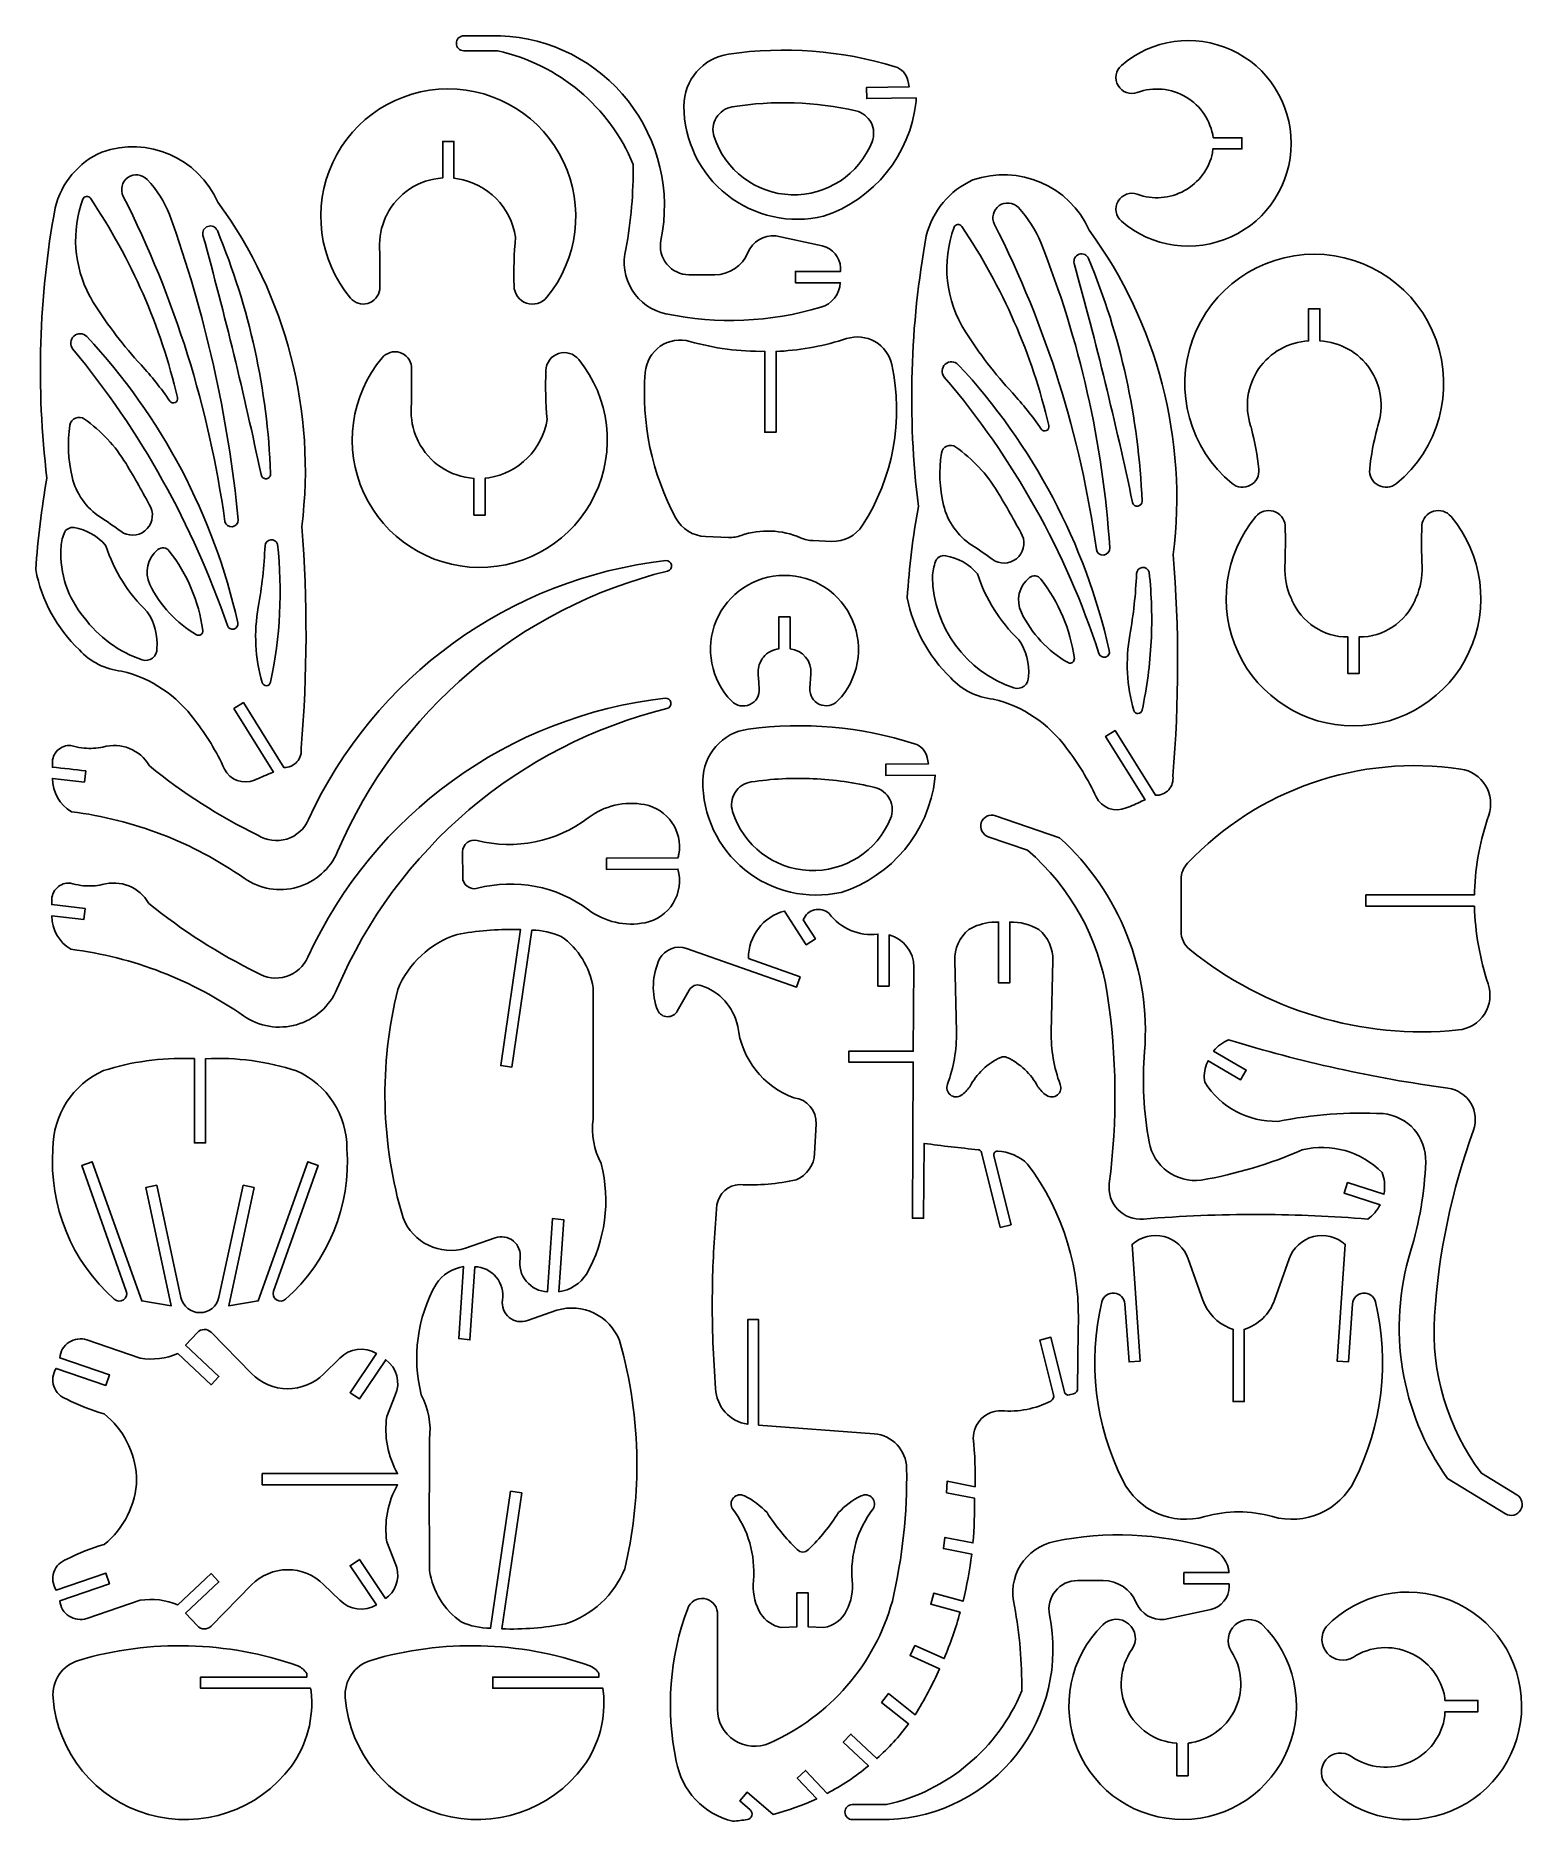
# Model space of a CAD drawing. Extents: x 0 to 803, y 0 to 964.
import ezdxf

# ---------------------------------------------------------------- set-up
doc = ezdxf.new("R2010")
doc.units = 0
doc.layers.add('CYAN', color=1, linetype='CONTINUOUS')

msp = doc.modelspace()

# ---------------------------------------------------------------- linework, layer by layer
at = {"layer": 'CYAN'}
for points in [[(340.26, 813.93, 0.12379), (423.87, 817.42, 0.314356), (434.44, 830.71), (410.17, 830.71), (410.17, 836.78), (434.59, 836.78), (434.53, 838.8, 0.341227), (424.73, 850.58), (399.55, 855.97, 0.331108), (384.49, 846.94, -0.303517), (366.65, 835.01), (352.74, 835, -0.224949), (340.79, 840.68, -0.224949), (337.61, 853.52, 0.219976), (319.85, 928.82, 0.219976), (250.99, 964.07), (231.17, 964.02, 0.412315), (227.13, 960, 0.412315), (231.12, 955.93), (249.52, 955.9, -0.244596), (322.62, 894.56, -0.047202), (318.71, 848.87, 0.205627), (321.98, 826.77, 0.205627), (340.26, 813.93)], [(475.36, 928.49), (475.38, 930.51), (448.73, 930.09), (448.63, 936.16), (471.65, 936.55, 0.014165), (470.96, 939.95, 0.267729), (464.07, 947.35, 0.110759), (374.13, 954.12, 0.372675), (349.98, 926.09, 0.229017), (373.29, 878.12, 0.229017), (425.38, 866.59, 0.293901), (475.36, 928.49)], [(586.21, 863.91, 0.293168), (645.54, 855.53, 0.293168), (677.9, 905.96, 0.293168), (645.54, 956.4, 0.293168), (586.21, 948.02, 0.361183), (584.44, 937.15, 0.361183), (594.81, 933.42, -0.225681), (621.11, 930.96, -0.225681), (635.8, 909), (651.32, 909), (651.32, 902.93), (635.55, 902.93), (635.47, 900.91, -0.217006), (620.25, 880.43, -0.217006), (594.81, 878.46, 0.36041), (584.48, 874.75, 0.36041), (586.21, 863.91)], [(169.91, 822.43, -0.290558), (160.37, 895.59, -0.290558), (222.52, 935.36, -0.290558), (284.96, 896.06, -0.290558), (275.98, 822.83, -0.314515), (265.01, 819.68, -0.314515), (258.27, 828.89, -0.031368), (259.1, 855.27, 0.323282), (227.86, 886.86), (225.84, 887.14), (225.81, 907.04), (219.75, 907.04), (219.76, 887.26, 0.266894), (189.54, 867.41, 0.008774), (188.9, 866.04, 0.118439), (185.71, 849.4, -0.013304), (185.72, 827.03, -0.298207), (179.32, 819.55, -0.298207), (169.91, 822.43)], [(442.91, 923.5, 0.09776), (376.11, 925.61, 0.218281), (367.5, 919.81, 0.218281), (366.28, 909.5, 0.316244), (407.99, 878.19, 0.316244), (451.59, 906.83, 0.21746), (451.05, 917.15, 0.21746), (442.91, 923.5)], [(46.41, 621.03, -0.178519), (85.87, 594.58, -0.058829), (101.89, 568.14, 0.395828), (118.2, 562.17, -0.006248), (126.48, 565.77), (128.39, 566.52), (107.02, 600.76), (112.17, 604), (133.96, 569.01, 0.222818), (141.08, 572.02, 0.222818), (143.33, 579.42, 0.040966), (143.67, 699.03, 0.191568), (98.42, 874.14, 0.390754), (35.64, 901.28, 0.231837), (10.51, 871.16, 0.075921), (6.07, 725.16, 0.027859), (0, 675.78, 0.155594), (23.56, 632.51, 0.187918), (46.41, 621.03)], [(102.13, 701.8, 0.385493), (106.14, 698.96, 0.385493), (109.36, 702.67, 0.061808), (72.29, 867.47, 0.094087), (60.21, 886.42, 0.371807), (49.82, 887.52, 0.374937), (47.27, 877.32, -0.083193), (102.13, 701.8)], [(572.54, 553.09, 0.39804), (588.84, 547.18, 0.022476), (597.16, 550.71), (599.01, 551.55), (577.65, 585.7), (582.81, 588.88), (604.64, 553.95, 0.222703), (611.76, 556.96, 0.222703), (614, 564.36, 0.040961), (614.2, 683.96, 0.19156), (568.81, 859.04, 0.391091), (506.02, 886.17, 0.231959), (480.89, 855.99, 0.075944), (476.59, 709.95, 0.027856), (470.58, 660.56, 0.155529), (494.14, 617.34, 0.188204), (517.03, 605.88, -0.178641), (556.56, 579.47, -0.058684), (572.54, 553.09)], [(29.12, 823.59, 0.018918), (31.55, 819.39, 0.044136), (56.9, 786.31, -0.035883), (72.39, 766.82, 0.362545), (75.26, 766.01, 0.362545), (76.57, 768.68, 0.090754), (29.57, 876.31, 0.280093), (27.37, 877.31, 0.280093), (25.47, 875.81, 0.213566), (29.12, 823.59)], [(572.7, 686.75, 0.407977), (576.71, 683.65, 0.407977), (579.89, 687.6, 0.079391), (542.67, 852.35, 0.093883), (530.58, 871.26, 0.3729), (520.22, 872.31, 0.3729), (517.7, 862.21, -0.083182), (572.7, 686.75)], [(121.72, 727.08, 0.414243), (124.61, 724.86, 0.414243), (126.83, 727.74, 0.088954), (98.07, 858.82, 0.396056), (92.95, 861.14, 0.396056), (90.32, 856.17, -0.015116), (121.72, 727.08)], [(542.87, 751.71, 0.362545), (545.74, 750.89, 0.362545), (547.05, 753.57, 0.090727), (499.99, 861.14, 0.28706), (497.77, 862.18, 0.28706), (495.86, 860.64, 0.233465), (501.98, 804.25, 0.044134), (527.4, 771.22, -0.035883), (542.87, 751.71)], [(592.25, 712.02, 0.3794), (595.1, 710.08, 0.3794), (597.36, 712.68, 0.088972), (568.5, 843.76, 0.397042), (563.36, 846.07, 0.397042), (560.76, 841.08, -0.007558), (577.47, 776.77, -0.007555), (592.25, 712.02)], [(645.98, 722.29, 0.305041), (655.82, 721.33, 0.305041), (660.43, 730.09, 0.03997), (656.38, 751.98, 0.034894), (656, 753.46, -0.234377), (660.31, 784.13, -0.234377), (687.33, 799.27), (687.33, 816.69), (693.39, 816.69), (693.39, 799.27, -0.234373), (720.42, 784.13, -0.234373), (724.72, 753.46, 0.034906), (724.35, 751.98, 0.039972), (720.3, 730.09, 0.305095), (724.9, 721.33, 0.305095), (734.75, 722.29, 0.316825), (756.16, 799.83, 0.316825), (690.36, 846.1, 0.316831), (624.57, 799.83, 0.316831), (645.98, 722.29)], [(103.48, 645.6, 0.400886), (107.04, 643.69, 0.400886), (109.11, 647.16, 0.133236), (27.64, 801.59, 0.40758), (20.61, 801.91, 0.40758), (20.12, 794.89, -0.090242), (103.48, 645.6)], [(381, 694.24, -0.187553), (412.95, 693.01, 0.093173), (419.78, 691.44), (429.76, 691.03, 0.265339), (446.44, 699.72, 0.199437), (462.21, 786.47, 0.212009), (453.13, 798.9, 0.212009), (437.82, 800.51, -0.062982), (401.76, 793.67), (399.74, 793.65), (399.74, 750.01), (393.69, 750.01), (393.69, 793.67, -0.07395), (353.25, 799, 0.224601), (337.22, 796.36, 0.224601), (329.1, 782.3, 0.145034), (345.68, 703.59, 0.26523), (361.65, 693.7), (374.11, 693.2, 0.094987), (381, 694.24)], [(206.52, 745.09), (205.91, 746.46, -0.11848), (202.77, 763.11, 0.01331), (202.91, 785.49, 0.298119), (196.57, 793.02, 0.298119), (187.13, 790.22, 0.290569), (177.19, 717.09, 0.290569), (239.14, 676.97, 0.290569), (301.8, 715.95, 0.290569), (293.21, 789.25, 0.314162), (282.27, 792.46, 0.314162), (275.47, 783.3, 0.031408), (276.15, 756.88, -0.323305), (244.71, 725.44), (242.69, 725.26), (242.69, 705.29), (236.64, 705.29), (236.64, 725.08, -0.266651), (206.52, 745.09)], [(574.06, 630.53, 0.098519), (490.61, 779.72, -0.408006), (491.08, 786.76, -0.408006), (498.13, 786.43, -0.132682), (579.69, 632.08, -0.400066), (577.62, 628.62, -0.400066), (574.06, 630.53)], [(34.92, 704.13, -0.19341), (19.66, 725.82, -0.09587), (18.5, 753.83, -0.25836), (21.51, 757.64, -0.25836), (26.34, 757.11, -0.102469), (48.76, 733.03, -0.014624), (62.14, 709.38, -0.338433), (58.94, 696.73, -0.338433), (45.9, 696.5, 0.015427), (34.92, 704.13)], [(505.46, 689.02, -0.015472), (516.48, 681.38, 0.338273), (529.52, 681.63, 0.338273), (532.71, 694.28, 0.014604), (519.29, 717.87, 0.102659), (496.81, 741.99, 0.261578), (491.98, 742.52, 0.261578), (489.02, 738.67, 0.095805), (490.2, 710.66, 0.192873), (505.46, 689.02)], [(711.53, 591.41, 0.291429), (773.88, 631.17, 0.291429), (764.21, 704.47, 0.298594), (754.77, 707.31, 0.298594), (748.41, 699.79, 0.013308), (748.53, 677.41, -0.118153), (745.39, 660.82, 0.006329), (744.76, 659.38, -0.303823), (714.56, 639.44), (714.56, 619.65), (708.51, 619.65), (708.51, 639.44, -0.303802), (678.31, 659.38, 0.006329), (677.68, 660.82, -0.118153), (674.54, 677.41, 0.013308), (674.67, 699.79, 0.298601), (668.3, 707.31, 0.298601), (658.86, 704.47, 0.291429), (649.19, 631.17, 0.291429), (711.53, 591.41)], [(26.03, 650.14, -0.189982), (13.6, 687.1, -0.076599), (15.31, 695.39, -0.358533), (20.68, 698.47, -0.175507), (37.95, 688.71, 0.125621), (60.26, 653.08, -0.173712), (65.42, 633.16, -0.249142), (63.06, 628.02, -0.249142), (57.48, 627.09, -0.155084), (26.03, 650.14)], [(61.62, 667.74, 0.151577), (86.79, 640.68, 0.29173), (89.26, 640.75, 0.29173), (90.23, 643.02, 0.132631), (72.09, 685.84, 0.41438), (65.97, 686.59, 0.352075), (61.62, 667.74)], [(126.77, 614.96, 0.080537), (130.6, 689.47, 0.364083), (126.9, 691.94, 0.364083), (123.83, 688.72, -0.0334), (120.16, 655.51, 0.114803), (122.27, 614.81, 0.346037), (124.58, 613.12, 0.346037), (126.77, 614.96)], [(19.35, 545.09, -0.12159), (112.57, 509.15, 0.225736), (141.22, 504.36, 0.225736), (163.02, 523.57, -0.235575), (341.17, 675.03, 0.393157), (343.28, 678.3, 0.393157), (340.16, 680.64), (340.16, 680.68, 0.262563), (147.31, 540.86, -0.218242), (135.54, 530.35, -0.218242), (119.91, 532.41, -0.056875), (61.37, 569.87, 0.346446), (36.3, 579.98, -0.073133), (26.23, 579.4), (24.72, 579.58, -0.041993), (19.05, 580.82, 0.215863), (11.85, 578.26, 0.215863), (9.02, 571.17), (9.04, 569.13, -0.006757), (27.05, 567.09), (26.34, 561.08), (9, 563.05, 0.265033), (19.35, 545.09)], [(484.18, 671.93, 0.317874), (528.11, 611.98, 0.246106), (533.67, 612.93, 0.246106), (536.04, 618.05, 0.173488), (530.84, 637.96, -0.125554), (508.49, 673.55, 0.175216), (491.25, 683.33, 0.362676), (485.88, 680.23, 0.076645), (484.18, 671.93)], [(590.79, 640.44, 0.033395), (594.41, 673.65, -0.370321), (597.48, 676.95, -0.370321), (601.2, 674.41, -0.040206), (602.3, 637.01, -0.040157), (597.41, 599.95, -0.344985), (595.24, 598.09, -0.344985), (592.92, 599.75, -0.114817), (590.79, 640.44)], [(375.81, 604.79, 0.315132), (385.61, 602.96, 0.315132), (390.68, 611.54, -0.000882), (390.09, 619.54, -0.162869), (392.04, 627.3, -0.027442), (392.93, 628.54, -0.195772), (401.31, 633.05), (401.24, 650.23), (407.31, 650.23), (407.34, 633.08, -0.403835), (418.6, 619.61), (418.05, 611.65, 0.316035), (423.18, 603.06, 0.316035), (433.01, 604.97, 0.301611), (441.07, 648.4, 0.301611), (404.19, 672.71, 0.301611), (367.46, 648.17, 0.301611), (375.81, 604.79)], [(532.2, 652.63, 0.151682), (557.43, 625.58, 0.276007), (559.82, 625.73, 0.276007), (560.81, 627.9, 0.132536), (542.66, 670.72, 0.414762), (536.55, 671.48, 0.351986), (532.2, 652.63)], [(19.01, 470.84, -0.26449), (8.69, 488.79), (25.98, 486.82), (26.69, 492.83), (8.67, 494.96), (8.67, 496.92, -0.215549), (11.5, 504.01, -0.215549), (18.7, 506.57, 0.042331), (24.42, 505.32), (25.88, 505.14, 0.073133), (35.94, 505.72, -0.347162), (61.07, 495.61, 0.056876), (119.6, 458.15, 0.218486), (135.23, 456.1, 0.218486), (146.98, 466.61, -0.262527), (339.8, 606.42), (339.81, 606.37, -0.39573), (342.96, 604.07, -0.39573), (340.86, 600.78, 0.235634), (162.67, 449.31, -0.22536), (140.89, 430.11, -0.22536), (112.25, 434.86, 0.121634), (19.01, 470.84)], [(485.55, 562.81), (485.59, 564.83), (458.98, 564.73), (458.98, 570.75), (482, 570.88, 0.014163), (481.36, 574.29, 0.268917), (474.53, 581.79, 0.110719), (384.71, 589.67, 0.373298), (360.2, 561.93, 0.228862), (382.92, 513.7, 0.228862), (434.82, 501.52, 0.293995), (485.55, 562.81)], [(623.11, 470.68, 0.197519), (768.15, 427.24, 0.228186), (782.2, 435.81, 0.228186), (784.26, 452.14, -0.07364), (776.84, 494.09), (718.2, 494.09), (718.2, 500.16), (776.84, 500.16, -0.007347), (776.88, 502.18, -0.074276), (784.55, 543.22, 0.223079), (782.83, 559.24, 0.223079), (769.41, 568.14, 0.244492), (621.9, 517.24, 0.192143), (618.41, 508.55), (618.43, 480.5, 0.226234), (623.11, 470.68)], [(419.87, 562.93, 0.048788), (386.32, 561.14, 0.218763), (377.63, 555.44, 0.218763), (376.3, 545.13, 0.315666), (417.62, 513.37, 0.315666), (461.57, 541.4, 0.220081), (461.19, 551.77, 0.220081), (453.04, 558.19, 0.048666), (419.87, 562.93)], [(238.48, 503.75, -0.228121), (298.48, 492.12, 0.213935), (329.02, 485.18, 0.208466), (344.21, 495.79, 0.208466), (346.78, 514.13), (308.14, 513.96), (308.14, 519.95), (346.78, 520.13, 0.030324), (347.26, 522.16, 0.409919), (328.73, 548.91, 0.213465), (298.25, 541.72, -0.228084), (238.32, 529.54, 0.231481), (232.91, 528.39, 0.231481), (230.5, 523.4), (230.54, 509.83, 0.232385), (233.01, 504.84, 0.232385), (238.48, 503.75)], [(598.07, 325.15, -0.226645), (584.28, 330.36, -0.226645), (579.67, 344.36, 0.070863), (578.56, 446.93, 0.178201), (535.54, 524.28), (514.31, 531.6, -0.414245), (510.57, 539.19, -0.414245), (518.15, 542.93), (552.88, 531, -0.23275), (598.71, 415.54, 0.064774), (601.15, 366.81, 0.398238), (629.3, 346.17, 0.060522), (683.86, 362.51, -0.264407), (727.02, 350.27, -0.11916), (728.19, 340.12), (728, 338.56), (708.32, 344.87), (706.45, 339.05), (725.92, 332.83, -0.118358), (719.29, 325.15, 0.019356), (662.11, 327.64), (660.09, 327.64, 0.02099), (598.07, 325.15)], [(396.22, 42.22, -0.253044), (377.19, 43.81, -0.253044), (368.1, 60.62), (368.11, 112.84, 0.349399), (360.94, 120.29, 0.349399), (352.07, 114.97, 0.142693), (345.89, 32.51, 0.298174), (376.35, 0, 0.015074), (384.29, 0.92, 0.2921), (386.73, 3.06, 0.2921), (385.82, 6.18), (380.2, 11.03), (384.14, 15.68), (398.19, 3.7, 0.047205), (421.69, 12.15), (411.18, 23.31), (415.58, 27.51), (427.36, 15.02, 0.050533), (449.58, 29.86), (436, 42.67), (440.15, 47.07), (454.2, 33.83, 0.047884), (471.27, 52.54), (456.73, 64.21), (460.52, 68.96), (474.83, 57.49, 0.033072), (488.07, 82.31), (472.15, 89.43), (474.73, 94.89), (490.5, 87.86, 0.031066), (499.14, 112.84), (483.27, 117.23), (484.94, 123.1), (500.71, 118.8, 0.030452), (505.39, 144.28), (490.14, 147.26), (490.95, 153.28), (506.02, 150.3, 0.028414), (506.88, 174.46), (491.86, 177.39), (492.06, 183.56), (507.18, 180.58, 0.032877), (506.25, 206.86, -0.20185), (510.73, 217.46, -0.20185), (521.43, 221.67, 0.141186), (548.08, 226.88, 0.351605), (549.62, 230.31), (542.21, 259.84), (548.13, 261.31), (555.56, 231.63, 0.413507), (558.03, 230.17), (560.36, 230.77, 0.336801), (562.59, 233.71), (562.79, 265, 0.177376), (535.59, 354.88, 0.176599), (519.41, 361.84, 0.235912), (517.76, 361.13, 0.235912), (517.34, 359.38), (526.64, 322.07), (520.78, 320.6), (510.67, 361.09, 0.314642), (508.9, 362.61, -0.009942), (479.68, 366), (479.43, 325.56), (473.36, 325.56), (473.87, 409.88), (439.04, 409.88), (439.04, 415.74), (473.87, 415.74), (474.17, 461.24, 0.344793), (460.77, 478.53), (460.77, 450.92), (454.71, 450.92), (454.71, 479.03, -0.270283), (428.4, 490.13, 0.249995), (420.48, 492.12, 0.249995), (414.42, 486.66), (421.04, 476.45), (416.09, 473.27), (404.36, 491.41, 0.34856), (384.9, 465.89), (412.75, 455.88), (410.83, 450.37), (351.48, 471.25, 0.366631), (336.87, 465.64, 0.205289), (335.84, 437.72, 0.27587), (341.06, 434.42, 0.27587), (346.43, 437.45), (352.85, 448.8, -0.357864), (359.22, 451.28, -0.269163), (379.08, 429.19, 0.282356), (409.36, 390.56, -0.408228), (421.39, 376.46), (420.59, 360.59, -0.285554), (410.68, 346.38, -0.06799), (380.04, 343.76, 0.355567), (367.86, 333.04, 0.017862), (365.45, 291.79), (365.43, 290.27, 0.002121), (365.36, 285.36), (365.34, 283.35, 0.021476), (367.08, 233.7, 0.362055), (384.49, 214.39), (384.49, 270.91), (390.36, 270.91), (390.36, 213.89), (452.68, 209.19, -0.387934), (470.23, 190.59, -0.062158), (462.54, 118.91, -0.225567), (396.22, 42.22)], [(499.73, 391.98, -0.329324), (493.86, 392.21, -0.329324), (492.35, 397.9, 0.090905), (497.15, 426.2), (496.25, 464.67, -0.230997), (503.86, 481.48, -0.057065), (509.75, 484.1), (511.26, 484.54, -0.059258), (517.88, 485.46), (519.9, 485.49), (519.9, 452.69), (525.97, 452.69), (525.97, 485.47, -0.145529), (541.59, 481.45, -0.230684), (549.22, 464.67), (548.31, 426.2, 0.090929), (553.15, 397.89, -0.334499), (551.67, 392.14, -0.334499), (545.74, 391.98, -0.096961), (541.13, 396.63, 0.162917), (524.44, 412.43, 0.219162), (521.06, 412.47, 0.163096), (504.33, 396.63, -0.097141), (499.73, 391.98)], [(248.01, 314.99, -0.265116), (257.91, 313.3, -0.265116), (261.5, 303.92, 0.215006), (264.89, 291.55, 0.215006), (276.41, 285.9), (279.1, 325.46), (285.11, 324.75), (282.53, 285.88, 0.216357), (297.39, 295.38, 0.192872), (305.33, 355.08, -0.152526), (300.93, 379.09), (300.93, 380.61), (300.93, 450.01, 0.203168), (283.79, 477.72, 0.097381), (267.97, 481.15), (257.1, 407.2), (251.09, 408.06), (261.85, 481.46), (259.82, 481.51, 0.051761), (227.53, 478.79, 0.220812), (195.48, 449.1, 0.13406), (198.33, 325.75, 0.390225), (232.13, 309.45), (248.01, 314.99)], [(793.55, 166.02, 0.414214), (801.79, 167.99, 0.414214), (799.82, 176.23), (780.6, 187.9, -0.178254), (755.27, 272.73, -0.070865), (776.31, 373.13, 0.226352), (774.83, 387.77, 0.226352), (762.51, 395.82, -0.041055), (644.12, 421.97, 0.118342), (635.98, 415.89), (653.63, 405.63), (650.59, 400.37), (633.02, 410.6), (632.08, 408.8, 0.114062), (631.18, 399.06, 0.263873), (670.66, 377.9, -0.060542), (727.48, 382.07, -0.398483), (750.52, 355.84, -0.064779), (742.39, 307.71, 0.232776), (762.26, 185.08), (793.55, 166.02)], [(42.45, 281.86, -0.23427), (9.31, 363.06, -0.296438), (36.55, 405.28, -0.085742), (83.67, 411.82), (85.68, 411.79), (85.68, 366.25), (91.75, 366.25), (91.75, 411.73, -0.089309), (140.82, 405.24, -0.296416), (168.03, 363.06, -0.234368), (134.94, 281.92, -0.343821), (129.99, 281.57, -0.343821), (128.45, 286.28), (152.56, 354.12), (146.85, 356.14), (120.11, 280.92), (104.19, 278.34), (117.94, 342.19), (112.02, 343.45), (98.93, 282.9, -0.353117), (88.67, 274.62, -0.353117), (78.4, 282.89), (65.36, 343.45), (59.45, 342.19), (73.2, 278.34), (57.28, 280.92), (30.53, 356.14), (24.82, 354.12), (48.93, 286.28, -0.3375), (47.37, 281.6, -0.3375), (42.45, 281.86)], [(587, 183.91, -0.176849), (575.71, 280.47, -0.367864), (582.37, 285.22, -0.367864), (588.12, 279.4), (590.34, 248.06), (596.35, 248.47), (592, 311.45, -0.250376), (609.24, 315.69, -0.250376), (622.33, 303.72), (630.22, 281.38, 0.215137), (644.64, 266.3, 0.013166), (646.65, 265.55), (646.5, 226.58), (652.56, 226.58), (652.46, 265.55, 0.237131), (668.84, 281.38), (676.78, 303.72, -0.249964), (689.86, 315.66, -0.249964), (707.06, 311.45), (702.71, 248.47), (708.78, 248.06), (710.95, 279.41, -0.364181), (716.73, 285.16, -0.364181), (723.39, 280.47, -0.176878), (712.06, 183.91, -0.359871), (667.82, 164.48, 0.139902), (631.28, 164.5, -0.360297), (587, 183.91)], [(212.63, 206.26, 0.00266), (212.62, 135.33, 0.203137), (229.75, 107.63, 0.097383), (245.58, 104.19), (256.44, 178.15), (262.46, 177.29), (251.69, 103.89, 0.055007), (286.02, 106.57, 0.22075), (318.03, 136.26, 0.058869), (324.65, 192.78), (324.64, 194.79, 0.067815), (315.19, 259.59, 0.390683), (281.42, 275.91), (265.59, 270.41, -0.265631), (255.66, 272.04, -0.265631), (252.03, 281.43, 0.214922), (248.64, 293.78, 0.214922), (237.14, 299.42), (234.46, 259.89), (228.44, 260.6), (231.07, 299.47, 0.216905), (216.16, 289.97, 0.192905), (208.2, 230.26, -0.152586), (212.63, 206.26)], [(12.99, 119.11), (39.78, 128.26), (37.81, 134.02), (10.99, 124.85, -0.229389), (9.85, 134.54, -0.229389), (16.73, 141.45, -0.055385), (36.95, 149.44, 0.219799), (54.49, 184.67), (54.43, 186.19, 0.21163), (36.95, 219.96, -0.055385), (16.73, 227.94, -0.229811), (9.85, 234.85, -0.229811), (11.02, 244.52), (37.81, 235.37), (39.78, 241.14), (12.97, 250.29, -0.229139), (17.99, 258.64, -0.229139), (27.65, 259.89), (56.41, 250.06, 0.14457), (76.74, 252.56), (94.78, 235.68), (98.93, 240.13), (80.88, 257.01), (87.4, 263.94, -0.204512), (91.02, 265.54, -0.204512), (94.68, 264.04), (116.57, 241.74, 0.415708), (155.44, 241.49), (164.24, 250.04, -0.347358), (183.95, 252.56), (169.75, 231.38), (174.8, 228.04), (189.01, 249.22, -0.34763), (194.17, 230.02), (189.57, 218.59, 0.169032), (195.43, 187.7), (122.28, 187.7), (122.28, 181.64), (195.4, 181.65, 0.168778), (189.57, 150.8), (194.14, 139.37, -0.312852), (190.56, 121.48), (188.93, 120.29), (174.8, 141.35), (169.75, 138.01), (183.95, 116.83, -0.346741), (164.24, 119.36), (155.44, 127.9, 0.415739), (116.57, 127.65), (94.68, 105.36, -0.204361), (91.02, 103.85, -0.204361), (87.4, 105.46), (80.88, 112.38), (98.93, 129.27), (94.78, 133.71), (76.72, 116.8, 0.144576), (56.42, 119.31), (27.64, 109.52, -0.229145), (18, 110.77, -0.229145), (12.99, 119.11)], [(400.98, 104.99, 0.020006), (402.47, 104.61), (410.97, 105.08), (410.97, 123.38), (417.02, 123.38), (417.02, 105.08), (425.52, 104.61, 0.236624), (437.86, 113.77, 0.1424), (440.9, 130.04, -0.188079), (452.06, 168.56, 0.348014), (451.67, 174.62, 0.348014), (445.68, 175.64, 0.095214), (433.5, 166.66, -0.061374), (417.24, 146.75, -0.227153), (414.21, 145.32, -0.227153), (411.19, 146.79, -0.061433), (394.88, 166.66, 0.095167), (382.69, 175.63, 0.349922), (376.69, 174.63, 0.349922), (376.33, 168.55, -0.188221), (387.5, 130.02, 0.142597), (390.53, 113.76, 0.204244), (400.98, 104.99)], [(440.96, 0.92, -0.412315), (436.92, 4.93, -0.412315), (440.91, 9), (459.3, 9.03, 0.244736), (532.44, 70.38, 0.047259), (528.5, 116.12, -0.205627), (531.77, 138.22, -0.205627), (550.05, 151.06, -0.123788), (633.66, 147.57, -0.277036), (643.96, 136.29, -0.00504), (644.35, 134.27), (619.96, 134.27), (619.96, 128.2), (644.35, 128.2), (644.32, 126.69, -0.352396), (634.52, 114.41), (609.34, 109, -0.330833), (594.28, 117.99, 0.303939), (576.44, 129.98), (562.53, 129.98, 0.225125), (550.59, 124.31, 0.225125), (547.42, 111.47, -0.219943), (529.67, 36.18, -0.219943), (460.83, 0.92), (440.96, 0.92)], [(697.25, 19.17, -0.390228), (696.64, 33.17, -0.390228), (710.55, 34.94, 0.261022), (741.95, 31.92, 0.261022), (760.93, 57.13), (760.94, 59.15), (778.69, 59.15), (778.69, 65.22), (760.94, 65.22), (760.81, 66.74, 0.25253), (742.04, 90.99, 0.25253), (711.46, 88.62, -0.35912), (697.35, 90.75, -0.35912), (696.75, 105, -0.304927), (763.76, 119.35, -0.304927), (802.33, 62.7, -0.304927), (764.43, 5.61, -0.304927), (697.25, 19.17)], [(622.19, 42.12, -0.014574), (624.2, 42.54, 0.250831), (648.06, 61.45, 0.250831), (645.55, 91.78, -0.361911), (647.57, 105.99, -0.361911), (661.92, 106.57, -0.305006), (676.3, 39.55, -0.305006), (619.65, 0.96, -0.305006), (562.54, 38.88, -0.305006), (576.13, 106.06, -0.389275), (590.11, 106.61, -0.389275), (591.85, 92.72, 0.269628), (589.27, 60.36, 0.269628), (616.12, 42.12), (616.12, 24.58), (622.19, 24.58), (622.19, 42.12)], [(9.35, 66.63, 0.312014), (60.95, 3.69, 0.312014), (138.06, 29.73, 0.185035), (148.71, 70.27), (148.45, 71.79), (89.02, 71.79), (89.02, 77.85), (146.31, 77.85), (146.31, 79.87, 0.145753), (141.49, 83.92, 0.158065), (23.14, 86.89, 0.353853), (9.35, 66.63)], [(167.12, 66.63, 0.31189), (218.72, 3.72, 0.31189), (295.82, 29.73, 0.185035), (306.48, 70.27), (306.29, 71.79), (246.79, 71.79), (246.79, 77.85), (304.08, 77.85), (304.08, 79.87, 0.145626), (299.26, 83.92, 0.158065), (180.91, 86.89, 0.353163), (167.12, 66.63)]]:
    msp.add_lwpolyline(points, format="xyb", close=True, dxfattribs=at)

doc.saveas('drawing.dxf')
